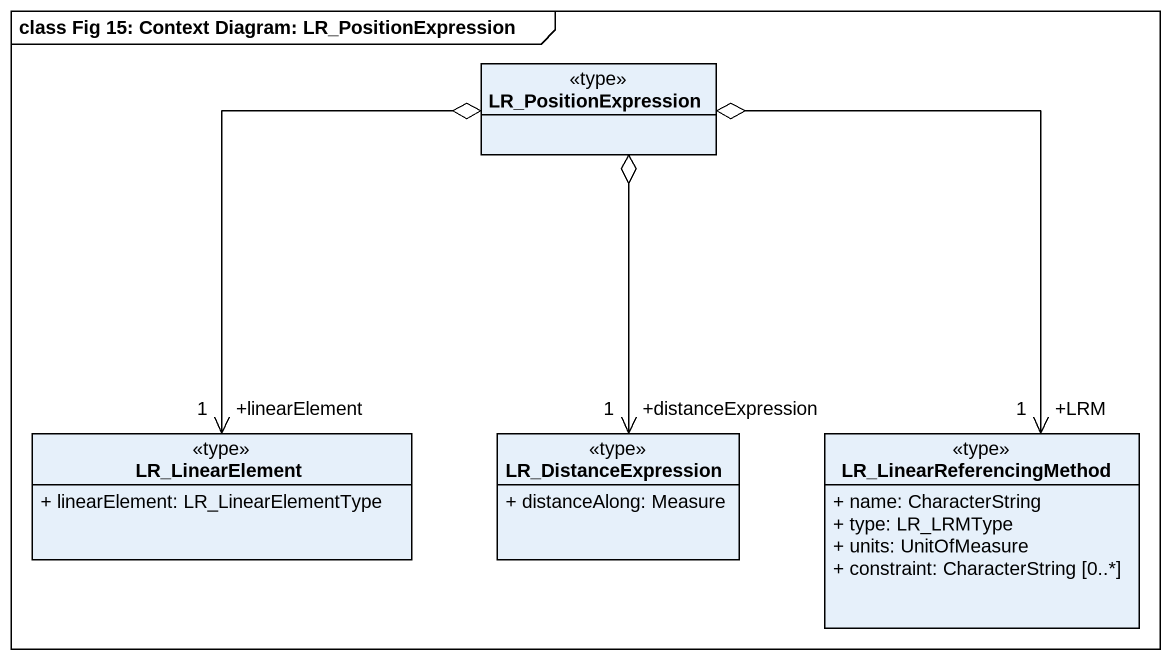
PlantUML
@startuml
mainframe class Fig 15: Context Diagram: LR_PositionExpression
hide circle
hide empty members
skinparam classAttributeIconSize 0
class LR_PositionExpression <<type>>
class LR_LinearElement <<type>> {
  + linearElement: LR_LinearElementType
}
class LR_DistanceExpression <<type>> {
  + distanceAlong: Measure
}
class LR_LinearReferencingMethod <<type>> {
  + name: CharacterString
  + type: LR_LRMType
  + units: UnitOfMeasure
  + constraint: CharacterString [0..*]
}
LR_PositionExpression o--> "+linearElement\n1" LR_LinearElement
LR_DistanceExpression "+distanceExpression\n1" <-up-o LR_PositionExpression
LR_LinearReferencingMethod "+LRM\n1" <-up-o LR_PositionExpression
@enduml
